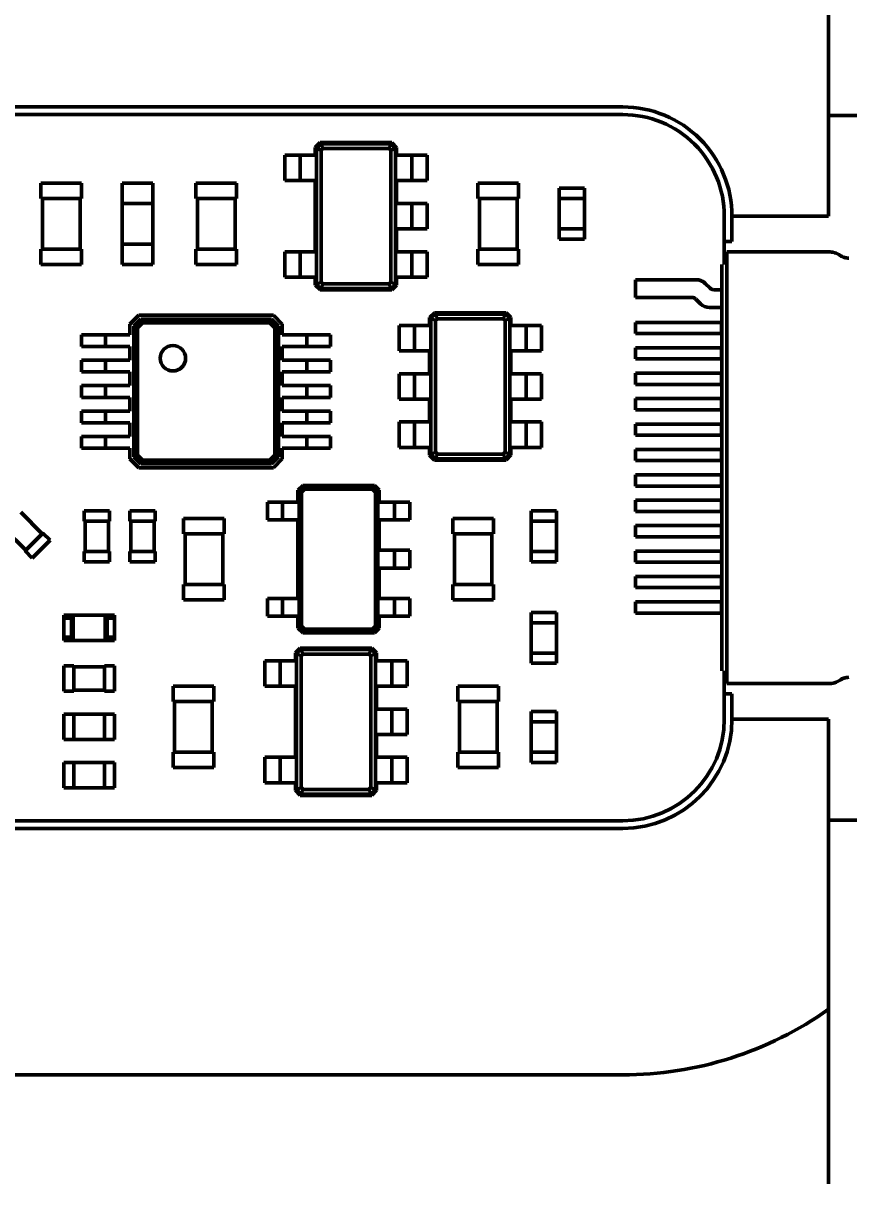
# Model space of a CAD drawing. Header units: millimetres. Extents: x 0 to 420, y 0 to 297.
# Drawn here: x 121.47 to 137.72, y 204.16 to 227 of the extents above; entities that cross this region are included whole.
import ezdxf

# ---------------------------------------------------------------- set-up
doc = ezdxf.new("R2010")
doc.units = ezdxf.units.MM
doc.header["$LTSCALE"] = 0.75
doc.layers.add('FD_Dimensions', color=7, linetype='Continuous', lineweight=25)
doc.layers.add('Visible', color=7, linetype='Continuous', lineweight=50)
doc.styles.get("Standard").update_dxf_attribs({"font": 'Arial.ttf'})
doc.dimstyles.new('Dim-ISO-25', dxfattribs={"dimtxt": 3.5, "dimasz": 3.5, "dimexe": 2.1, "dimexo": 2.1, "dimgap": 1.4, "dimtad": 1, "dimzin": 12, "dimdsep": 46, "dimtxsty": 'Standard', "dimcen": 0, "dimazin": 3, "dimtp": 0.1, "dimtm": 0.1, "dimtfac": 0.714286, "dimtmove": 0, "dimatfit": 3, "dimfxl": 1, "dimtzin": 12, "dimarcsym": 0})

# ---------------------------------------------------------------- blocks, each defined once
blk = doc.blocks.new('*D19')
at = {"layer": 'Defpoints', "color": 0, "transparency": 16777216}
for p in [(136.418463, 223.19967), (137.318463, 222.499745), (159.202113, 222.499745)]:
    blk.add_point(p, dxfattribs=at)
at = {"layer": 'FD_Dimensions', "color": 0, "lineweight": -2, "transparency": 16777216}
for p, q in [((159.202113, 226.69967), (159.202113, 230.19967)), ((138.518463, 223.19967), (161.302113, 223.19967)), ((159.202113, 223.19967), (159.202113, 222.499745)), ((139.418463, 222.499745), (161.302113, 222.499745)), ((159.202113, 218.999745), (159.202113, 209.28808))]:
    blk.add_line(p, q, dxfattribs=at)
at = {"layer": 'FD_Dimensions', "color": 0, "transparency": 16777216}
for points in [[(158.61878, 226.69967), (159.785447, 226.69967), (159.202113, 223.19967)], [(158.61878, 218.999745), (159.785447, 218.999745), (159.202113, 222.499745)]]:
    blk.add_solid(points, dxfattribs=at)
at = {"layer": 'FD_Dimensions', "color": 0, "transparency": 16777216, "insert": (156.052113, 212.393913), "char_height": 3.5, "attachment_point": 5, "rotation": 90}
blk.add_mtext('.7', dxfattribs=at)

msp = doc.modelspace()

# ---------------------------------------------------------------- linework, layer by layer
at = {"layer": 'Visible', "extrusion": (-1e-16, -1, 0)}
for p, q in [((137.318, 223.2), (137.318, 228.91)), ((109.568, 225.35), (133.268, 225.35)), ((109.568, 225.2), (133.268, 225.2)), ((137.318, 225.181), (152.29, 225.181)), ((127.218, 224.555), (127.313, 224.65)), ((127.218, 224.4), (127.218, 224.555)), ((127.243, 224.542), (127.326, 224.625)), ((127.243, 224.4), (127.243, 224.542)), ((127.243, 224.542), (127.335, 224.497)), ((127.313, 224.65), (128.723, 224.65)), ((127.326, 224.625), (128.711, 224.625)), ((127.326, 224.625), (127.372, 224.533)), ((128.711, 224.625), (128.665, 224.533)), ((128.793, 224.542), (128.702, 224.497)), ((128.711, 224.625), (128.793, 224.542)), ((128.723, 224.65), (128.818, 224.555)), ((128.793, 224.542), (128.793, 224.4)), ((128.818, 224.555), (128.818, 224.4)), ((126.618, 224.4), (126.818, 224.4)), ((126.618, 223.9), (126.618, 224.4)), ((126.818, 224.4), (126.918, 224.4)), ((127.168, 224.4), (126.918, 224.4)), ((126.918, 223.9), (126.918, 224.4)), ((127.168, 224.4), (127.218, 224.4)), ((127.243, 223.9), (127.243, 224.4)), ((127.335, 224.497), (127.372, 224.533)), ((127.335, 221.903), (127.335, 224.497)), ((127.372, 224.533), (128.665, 224.533)), ((128.665, 224.533), (128.702, 224.497)), ((128.702, 224.497), (128.702, 221.903)), ((128.793, 224.4), (128.793, 223.9)), ((128.868, 224.4), (128.818, 224.4)), ((128.868, 224.4), (129.118, 224.4)), ((129.218, 224.4), (129.118, 224.4)), ((129.118, 224.4), (129.118, 223.9)), ((129.418, 224.4), (129.218, 224.4)), ((129.418, 224.4), (129.418, 223.9)), ((126.618, 223.9), (126.818, 223.9)), ((126.818, 223.9), (126.918, 223.9)), ((127.168, 223.9), (126.918, 223.9)), ((127.168, 223.9), (127.218, 223.9)), ((127.218, 222.5), (127.218, 223.9)), ((127.243, 222.5), (127.243, 223.9)), ((128.793, 223.9), (128.793, 223.45)), ((128.818, 223.9), (128.818, 223.45)), ((128.868, 223.9), (128.818, 223.9)), ((128.868, 223.9), (129.118, 223.9)), ((129.218, 223.9), (129.118, 223.9)), ((129.418, 223.9), (129.218, 223.9)), ((121.848, 223.85), (121.818, 223.85)), ((121.818, 223.55), (121.818, 223.85)), ((122.588, 223.85), (121.848, 223.85)), ((122.588, 223.85), (122.618, 223.85)), ((122.618, 223.55), (122.618, 223.85)), ((124.018, 223.85), (123.418, 223.85)), ((123.418, 223.45), (123.418, 223.85)), ((124.018, 223.45), (124.018, 223.85)), ((124.898, 223.85), (124.868, 223.85)), ((124.868, 223.55), (124.868, 223.85)), ((125.638, 223.85), (124.898, 223.85)), ((125.638, 223.85), (125.668, 223.85)), ((125.668, 223.55), (125.668, 223.85)), ((130.448, 223.85), (130.418, 223.85)), ((130.418, 223.55), (130.418, 223.85)), ((131.188, 223.85), (130.448, 223.85)), ((131.188, 223.85), (131.218, 223.85)), ((131.218, 223.55), (131.218, 223.85)), ((132.018, 223.715), (132.018, 223.75)), ((132.518, 223.75), (132.018, 223.75)), ((132.018, 223.585), (132.018, 223.715)), ((132.518, 223.715), (132.518, 223.75)), ((132.518, 223.585), (132.518, 223.715)), ((121.848, 223.55), (121.818, 223.55)), ((121.848, 222.55), (121.848, 223.55)), ((122.588, 223.55), (121.848, 223.55)), ((122.588, 222.55), (122.588, 223.55)), ((122.588, 223.55), (122.618, 223.55)), ((124.018, 223.45), (123.418, 223.45)), ((123.418, 222.65), (123.418, 223.45)), ((124.018, 223.45), (123.418, 223.45)), ((124.018, 222.65), (124.018, 223.45)), ((124.898, 223.55), (124.868, 223.55)), ((124.898, 222.55), (124.898, 223.55)), ((125.638, 223.55), (124.898, 223.55)), ((125.638, 222.55), (125.638, 223.55)), ((125.638, 223.55), (125.668, 223.55)), ((128.793, 223.45), (128.793, 222.95)), ((128.868, 223.45), (128.818, 223.45)), ((128.868, 223.45), (129.118, 223.45)), ((129.218, 223.45), (129.118, 223.45)), ((129.118, 223.45), (129.118, 222.95)), ((129.418, 223.45), (129.218, 223.45)), ((129.418, 223.45), (129.418, 222.95)), ((130.448, 223.55), (130.418, 223.55)), ((130.448, 222.55), (130.448, 223.55)), ((131.188, 223.55), (130.448, 223.55)), ((131.188, 222.55), (131.188, 223.55)), ((131.188, 223.55), (131.218, 223.55)), ((132.018, 223.585), (132.018, 223.55)), ((132.018, 222.95), (132.018, 223.55)), ((132.518, 223.55), (132.018, 223.55)), ((132.518, 223.585), (132.518, 223.55)), ((132.518, 222.95), (132.518, 223.55)), ((135.268, 223.2), (135.268, 222.249)), ((135.418, 222.7), (135.418, 223.2)), ((136.418, 223.2), (137.318, 223.2)), ((128.793, 222.95), (128.793, 222.5)), ((128.818, 222.95), (128.818, 222.5)), ((128.868, 222.95), (128.818, 222.95)), ((128.868, 222.95), (129.118, 222.95)), ((129.218, 222.95), (129.118, 222.95)), ((129.418, 222.95), (129.218, 222.95)), ((132.018, 222.915), (132.018, 222.95)), ((132.518, 222.95), (132.018, 222.95)), ((132.518, 222.915), (132.518, 222.95)), ((132.018, 222.785), (132.018, 222.915)), ((132.018, 222.785), (132.018, 222.75)), ((132.518, 222.75), (132.018, 222.75)), ((132.518, 222.785), (132.518, 222.915)), ((132.518, 222.785), (132.518, 222.75)), ((121.848, 222.55), (121.818, 222.55)), ((121.818, 222.25), (121.818, 222.55)), ((122.588, 222.55), (121.848, 222.55)), ((122.588, 222.55), (122.618, 222.55)), ((122.618, 222.25), (122.618, 222.55)), ((124.018, 222.65), (123.418, 222.65)), ((124.018, 222.65), (123.418, 222.65)), ((123.418, 222.25), (123.418, 222.65)), ((124.018, 222.25), (124.018, 222.65)), ((124.898, 222.55), (124.868, 222.55)), ((124.868, 222.25), (124.868, 222.55)), ((125.638, 222.55), (124.898, 222.55)), ((125.638, 222.55), (125.668, 222.55)), ((125.668, 222.25), (125.668, 222.55)), ((126.618, 222.5), (126.818, 222.5)), ((126.618, 222), (126.618, 222.5)), ((126.818, 222.5), (126.918, 222.5)), ((127.168, 222.5), (126.918, 222.5)), ((126.918, 222), (126.918, 222.5)), ((127.168, 222.5), (127.218, 222.5)), ((127.243, 222), (127.243, 222.5)), ((128.793, 222.5), (128.793, 222)), ((128.868, 222.5), (128.818, 222.5)), ((128.868, 222.5), (129.118, 222.5)), ((129.218, 222.5), (129.118, 222.5)), ((129.118, 222.5), (129.118, 222)), ((129.418, 222.5), (129.218, 222.5)), ((129.418, 222.5), (129.418, 222)), ((130.448, 222.55), (130.418, 222.55)), ((130.418, 222.25), (130.418, 222.55)), ((131.188, 222.55), (130.448, 222.55)), ((131.188, 222.55), (131.218, 222.55)), ((131.218, 222.25), (131.218, 222.55)), ((135.268, 222.7), (135.418, 222.7)), ((135.318, 222.5), (135.318, 220.7)), ((135.318, 222.5), (137.318, 222.5)), ((135.318, 222.3), (135.268, 222.3)), ((121.848, 222.25), (121.818, 222.25)), ((122.588, 222.25), (121.848, 222.25)), ((122.588, 222.25), (122.618, 222.25)), ((124.018, 222.25), (123.418, 222.25)), ((124.898, 222.25), (124.868, 222.25)), ((125.638, 222.25), (124.898, 222.25)), ((125.638, 222.25), (125.668, 222.25)), ((130.448, 222.25), (130.418, 222.25)), ((131.188, 222.25), (130.448, 222.25)), ((131.188, 222.25), (131.218, 222.25)), ((135.218, 222.249), (135.218, 220.7)), ((126.618, 222), (126.818, 222)), ((126.818, 222), (126.918, 222)), ((127.168, 222), (126.918, 222)), ((127.168, 222), (127.218, 222)), ((127.218, 221.845), (127.218, 222)), ((127.313, 221.75), (127.218, 221.845)), ((127.243, 221.857), (127.243, 222)), ((127.243, 221.857), (127.335, 221.903)), ((127.326, 221.775), (127.243, 221.857)), ((127.326, 221.775), (127.372, 221.866)), ((127.372, 221.866), (127.335, 221.903)), ((128.665, 221.866), (127.372, 221.866)), ((128.702, 221.903), (128.665, 221.866)), ((128.711, 221.775), (128.665, 221.866)), ((128.793, 221.857), (128.702, 221.903)), ((128.793, 221.857), (128.711, 221.775)), ((128.818, 221.845), (128.723, 221.75)), ((128.793, 222), (128.793, 221.857)), ((128.818, 222), (128.818, 221.845)), ((128.868, 222), (128.818, 222)), ((128.868, 222), (129.118, 222)), ((129.218, 222), (129.118, 222)), ((129.418, 222), (129.218, 222)), ((134.717, 221.95), (133.518, 221.95)), ((133.518, 221.95), (133.518, 221.6)), ((134.988, 221.782), (134.894, 221.877)), ((128.723, 221.75), (127.313, 221.75)), ((128.711, 221.775), (127.326, 221.775)), ((133.518, 221.6), (134.635, 221.6)), ((134.705, 221.57), (134.799, 221.476)), ((135.218, 221.753), (135.059, 221.753)), ((134.976, 221.403), (135.218, 221.403)), ((123.568, 221.075), (123.743, 221.25)), ((123.643, 221.037), (123.781, 221.175)), ((123.743, 221.25), (126.393, 221.25)), ((123.781, 221.175), (126.356, 221.175)), ((123.781, 221.175), (123.817, 221.104)), ((126.356, 221.175), (126.32, 221.104)), ((126.356, 221.175), (126.493, 221.037)), ((126.393, 221.25), (126.568, 221.075)), ((129.468, 221.205), (129.563, 221.3)), ((129.468, 221.05), (129.468, 221.205)), ((129.493, 221.192), (129.576, 221.275)), ((129.493, 221.05), (129.493, 221.192)), ((129.493, 221.192), (129.585, 221.147)), ((129.563, 221.3), (130.973, 221.3)), ((129.576, 221.275), (130.961, 221.275)), ((129.576, 221.275), (129.622, 221.183)), ((129.585, 221.147), (129.622, 221.183)), ((129.585, 218.553), (129.585, 221.147)), ((129.622, 221.183), (130.915, 221.183)), ((130.961, 221.275), (130.915, 221.183)), ((130.915, 221.183), (130.952, 221.147)), ((131.043, 221.192), (130.952, 221.147)), ((130.952, 221.147), (130.952, 218.553)), ((130.961, 221.275), (131.043, 221.192)), ((130.973, 221.3), (131.068, 221.205)), ((131.043, 221.192), (131.043, 221.05)), ((131.068, 221.205), (131.068, 221.05)), ((133.518, 220.89), (133.518, 221.11)), ((133.651, 221.11), (133.518, 221.11)), ((133.788, 221.11), (133.651, 221.11)), ((133.788, 221.11), (133.859, 221.11)), ((134.302, 221.11), (133.859, 221.11)), ((134.334, 221.11), (134.302, 221.11)), ((134.531, 221.11), (134.334, 221.11)), ((134.612, 221.11), (134.531, 221.11)), ((135.213, 221.11), (134.612, 221.11)), ((135.213, 220.89), (135.213, 221.11)), ((123.568, 220.865), (123.568, 221.075)), ((123.643, 221.037), (123.715, 221.002)), ((123.643, 220.865), (123.643, 221.037)), ((123.715, 221.002), (123.817, 221.104)), ((123.715, 218.498), (123.715, 221.002)), ((123.817, 221.104), (126.32, 221.104)), ((126.32, 221.104), (126.422, 221.002)), ((126.493, 221.037), (126.422, 221.002)), ((126.422, 221.002), (126.422, 218.498)), ((126.493, 221.037), (126.493, 220.865)), ((126.568, 221.075), (126.568, 220.865)), ((128.868, 221.05), (129.068, 221.05)), ((128.868, 220.55), (128.868, 221.05)), ((129.068, 221.05), (129.168, 221.05)), ((129.418, 221.05), (129.168, 221.05)), ((129.168, 220.55), (129.168, 221.05)), ((129.418, 221.05), (129.468, 221.05)), ((129.493, 220.55), (129.493, 221.05)), ((131.043, 221.05), (131.043, 220.55)), ((131.118, 221.05), (131.068, 221.05)), ((131.118, 221.05), (131.368, 221.05)), ((131.468, 221.05), (131.368, 221.05)), ((131.368, 221.05), (131.368, 220.55)), ((131.668, 221.05), (131.468, 221.05)), ((131.668, 221.05), (131.668, 220.55)), ((133.518, 220.89), (133.651, 220.89)), ((133.788, 220.89), (133.651, 220.89)), ((133.859, 220.89), (133.788, 220.89)), ((134.302, 220.89), (133.859, 220.89)), ((134.302, 220.89), (134.334, 220.89)), ((134.531, 220.89), (134.334, 220.89)), ((134.531, 220.89), (134.612, 220.89)), ((135.213, 220.89), (134.612, 220.89)), ((122.618, 220.865), (123.038, 220.865)), ((122.618, 220.635), (122.618, 220.865)), ((123.038, 220.865), (123.088, 220.865)), ((123.318, 220.865), (123.088, 220.865)), ((123.088, 220.635), (123.088, 220.865)), ((123.318, 220.865), (123.568, 220.865)), ((123.643, 220.635), (123.643, 220.865)), ((126.493, 220.865), (126.493, 220.635)), ((126.818, 220.865), (126.568, 220.865)), ((126.818, 220.865), (127.048, 220.865)), ((127.098, 220.865), (127.048, 220.865)), ((127.048, 220.865), (127.048, 220.635)), ((127.518, 220.865), (127.098, 220.865)), ((127.518, 220.865), (127.518, 220.635)), ((135.218, 215.8), (135.218, 220.7)), ((135.318, 220.7), (135.318, 215.8)), ((122.618, 220.635), (123.038, 220.635)), ((123.038, 220.635), (123.088, 220.635)), ((123.318, 220.635), (123.088, 220.635)), ((123.318, 220.635), (123.568, 220.635)), ((123.568, 220.365), (123.568, 220.635)), ((123.643, 220.365), (123.643, 220.635)), ((126.493, 220.635), (126.493, 220.365)), ((126.818, 220.635), (126.568, 220.635)), ((126.568, 220.635), (126.568, 220.365)), ((126.818, 220.635), (127.048, 220.635)), ((127.098, 220.635), (127.048, 220.635)), ((127.518, 220.635), (127.098, 220.635)), ((128.868, 220.55), (129.068, 220.55)), ((129.068, 220.55), (129.168, 220.55)), ((129.418, 220.55), (129.168, 220.55)), ((129.418, 220.55), (129.468, 220.55)), ((129.468, 220.1), (129.468, 220.55)), ((129.493, 220.1), (129.493, 220.55)), ((131.043, 220.55), (131.043, 220.1)), ((131.068, 220.55), (131.068, 220.1)), ((131.118, 220.55), (131.068, 220.55)), ((131.118, 220.55), (131.368, 220.55)), ((131.468, 220.55), (131.368, 220.55)), ((131.668, 220.55), (131.468, 220.55)), ((133.518, 220.39), (133.518, 220.61)), ((133.651, 220.61), (133.518, 220.61)), ((133.788, 220.61), (133.651, 220.61)), ((133.788, 220.61), (133.859, 220.61)), ((134.302, 220.61), (133.859, 220.61)), ((134.334, 220.61), (134.302, 220.61)), ((134.531, 220.61), (134.334, 220.61)), ((134.612, 220.61), (134.531, 220.61)), ((135.213, 220.61), (134.612, 220.61)), ((135.213, 220.39), (135.213, 220.61)), ((122.618, 220.365), (123.038, 220.365)), ((122.618, 220.135), (122.618, 220.365)), ((123.038, 220.365), (123.088, 220.365)), ((123.318, 220.365), (123.088, 220.365)), ((123.088, 220.135), (123.088, 220.365)), ((123.318, 220.365), (123.568, 220.365)), ((123.643, 220.135), (123.643, 220.365)), ((126.493, 220.365), (126.493, 220.135)), ((126.818, 220.365), (126.568, 220.365)), ((126.818, 220.365), (127.048, 220.365)), ((127.098, 220.365), (127.048, 220.365)), ((127.048, 220.365), (127.048, 220.135)), ((127.518, 220.365), (127.098, 220.365)), ((127.518, 220.365), (127.518, 220.135)), ((133.518, 220.39), (133.651, 220.39)), ((133.788, 220.39), (133.651, 220.39)), ((133.859, 220.39), (133.788, 220.39)), ((134.302, 220.39), (133.859, 220.39)), ((134.302, 220.39), (134.334, 220.39)), ((134.531, 220.39), (134.334, 220.39)), ((134.531, 220.39), (134.612, 220.39)), ((135.213, 220.39), (134.612, 220.39)), ((122.618, 220.135), (123.038, 220.135)), ((123.038, 220.135), (123.088, 220.135)), ((123.318, 220.135), (123.088, 220.135)), ((123.318, 220.135), (123.568, 220.135)), ((123.568, 219.865), (123.568, 220.135)), ((123.643, 219.865), (123.643, 220.135)), ((126.493, 220.135), (126.493, 219.865)), ((126.568, 220.135), (126.568, 219.865)), ((126.818, 220.135), (126.568, 220.135)), ((126.818, 220.135), (127.048, 220.135)), ((127.098, 220.135), (127.048, 220.135)), ((127.518, 220.135), (127.098, 220.135)), ((128.868, 220.1), (129.068, 220.1)), ((128.868, 219.6), (128.868, 220.1)), ((129.068, 220.1), (129.168, 220.1)), ((129.418, 220.1), (129.168, 220.1)), ((129.168, 219.6), (129.168, 220.1)), ((129.418, 220.1), (129.468, 220.1)), ((129.493, 219.6), (129.493, 220.1)), ((131.043, 220.1), (131.043, 219.6)), ((131.118, 220.1), (131.068, 220.1)), ((131.118, 220.1), (131.368, 220.1)), ((131.468, 220.1), (131.368, 220.1)), ((131.368, 220.1), (131.368, 219.6)), ((131.668, 220.1), (131.468, 220.1)), ((131.668, 220.1), (131.668, 219.6)), ((133.518, 219.89), (133.518, 220.11)), ((133.651, 220.11), (133.518, 220.11)), ((133.788, 220.11), (133.651, 220.11)), ((133.788, 220.11), (133.859, 220.11)), ((134.302, 220.11), (133.859, 220.11)), ((134.334, 220.11), (134.302, 220.11)), ((134.531, 220.11), (134.334, 220.11)), ((134.612, 220.11), (134.531, 220.11)), ((135.213, 220.11), (134.612, 220.11)), ((135.213, 219.89), (135.213, 220.11)), ((122.618, 219.865), (123.038, 219.865)), ((122.618, 219.635), (122.618, 219.865)), ((123.038, 219.865), (123.088, 219.865)), ((123.318, 219.865), (123.088, 219.865)), ((123.088, 219.635), (123.088, 219.865)), ((123.318, 219.865), (123.568, 219.865)), ((123.643, 219.635), (123.643, 219.865)), ((126.493, 219.865), (126.493, 219.635)), ((126.818, 219.865), (126.568, 219.865)), ((126.818, 219.865), (127.048, 219.865)), ((127.098, 219.865), (127.048, 219.865)), ((127.048, 219.865), (127.048, 219.635)), ((127.518, 219.865), (127.098, 219.865)), ((127.518, 219.865), (127.518, 219.635)), ((133.518, 219.89), (133.651, 219.89)), ((133.788, 219.89), (133.651, 219.89)), ((133.859, 219.89), (133.788, 219.89)), ((134.302, 219.89), (133.859, 219.89)), ((134.302, 219.89), (134.334, 219.89)), ((134.531, 219.89), (134.334, 219.89)), ((134.531, 219.89), (134.612, 219.89)), ((135.213, 219.89), (134.612, 219.89)), ((122.618, 219.635), (123.038, 219.635)), ((123.038, 219.635), (123.088, 219.635)), ((123.318, 219.635), (123.088, 219.635)), ((123.318, 219.635), (123.568, 219.635)), ((123.568, 219.365), (123.568, 219.635)), ((123.643, 219.365), (123.643, 219.635)), ((126.493, 219.635), (126.493, 219.365)), ((126.568, 219.635), (126.568, 219.365)), ((126.818, 219.635), (126.568, 219.635)), ((126.818, 219.635), (127.048, 219.635)), ((127.098, 219.635), (127.048, 219.635)), ((127.518, 219.635), (127.098, 219.635)), ((128.868, 219.6), (129.068, 219.6)), ((129.068, 219.6), (129.168, 219.6)), ((129.418, 219.6), (129.168, 219.6)), ((129.418, 219.6), (129.468, 219.6)), ((129.468, 219.15), (129.468, 219.6)), ((129.493, 219.15), (129.493, 219.6)), ((131.043, 219.6), (131.043, 219.15)), ((131.068, 219.6), (131.068, 219.15)), ((131.118, 219.6), (131.068, 219.6)), ((131.118, 219.6), (131.368, 219.6)), ((131.468, 219.6), (131.368, 219.6)), ((131.668, 219.6), (131.468, 219.6)), ((133.518, 219.39), (133.518, 219.61)), ((133.651, 219.61), (133.518, 219.61)), ((133.788, 219.61), (133.651, 219.61)), ((133.788, 219.61), (133.859, 219.61)), ((134.302, 219.61), (133.859, 219.61)), ((134.334, 219.61), (134.302, 219.61)), ((134.531, 219.61), (134.334, 219.61)), ((134.612, 219.61), (134.531, 219.61)), ((135.213, 219.61), (134.612, 219.61)), ((135.213, 219.39), (135.213, 219.61)), ((122.618, 219.365), (123.038, 219.365)), ((122.618, 219.135), (122.618, 219.365)), ((123.038, 219.365), (123.088, 219.365)), ((123.318, 219.365), (123.088, 219.365)), ((123.088, 219.135), (123.088, 219.365)), ((123.318, 219.365), (123.568, 219.365)), ((123.643, 219.135), (123.643, 219.365)), ((126.493, 219.365), (126.493, 219.135)), ((126.818, 219.365), (126.568, 219.365)), ((126.818, 219.365), (127.048, 219.365)), ((127.098, 219.365), (127.048, 219.365)), ((127.048, 219.365), (127.048, 219.135)), ((127.518, 219.365), (127.098, 219.365)), ((127.518, 219.365), (127.518, 219.135)), ((133.518, 219.39), (133.651, 219.39)), ((133.788, 219.39), (133.651, 219.39)), ((133.859, 219.39), (133.788, 219.39)), ((134.302, 219.39), (133.859, 219.39)), ((134.302, 219.39), (134.334, 219.39)), ((134.531, 219.39), (134.334, 219.39)), ((134.531, 219.39), (134.612, 219.39)), ((135.213, 219.39), (134.612, 219.39)), ((122.618, 219.135), (123.038, 219.135)), ((123.038, 219.135), (123.088, 219.135)), ((123.318, 219.135), (123.088, 219.135)), ((123.318, 219.135), (123.568, 219.135)), ((123.568, 218.865), (123.568, 219.135)), ((123.643, 218.865), (123.643, 219.135)), ((126.493, 219.135), (126.493, 218.865)), ((126.568, 219.135), (126.568, 218.865)), ((126.818, 219.135), (126.568, 219.135)), ((126.818, 219.135), (127.048, 219.135)), ((127.098, 219.135), (127.048, 219.135)), ((127.518, 219.135), (127.098, 219.135)), ((128.868, 219.15), (129.068, 219.15)), ((128.868, 218.65), (128.868, 219.15)), ((129.068, 219.15), (129.168, 219.15)), ((129.418, 219.15), (129.168, 219.15)), ((129.168, 218.65), (129.168, 219.15)), ((129.418, 219.15), (129.468, 219.15)), ((129.493, 218.65), (129.493, 219.15)), ((131.043, 219.15), (131.043, 218.65)), ((131.118, 219.15), (131.068, 219.15)), ((131.118, 219.15), (131.368, 219.15)), ((131.468, 219.15), (131.368, 219.15)), ((131.368, 219.15), (131.368, 218.65)), ((131.668, 219.15), (131.468, 219.15)), ((131.668, 219.15), (131.668, 218.65)), ((133.518, 218.89), (133.518, 219.11)), ((133.651, 219.11), (133.518, 219.11)), ((133.788, 219.11), (133.651, 219.11)), ((133.788, 219.11), (133.859, 219.11)), ((134.302, 219.11), (133.859, 219.11)), ((134.334, 219.11), (134.302, 219.11)), ((134.531, 219.11), (134.334, 219.11)), ((134.612, 219.11), (134.531, 219.11)), ((135.213, 219.11), (134.612, 219.11)), ((135.213, 218.89), (135.213, 219.11)), ((122.618, 218.865), (123.038, 218.865)), ((122.618, 218.635), (122.618, 218.865)), ((123.038, 218.865), (123.088, 218.865)), ((123.318, 218.865), (123.088, 218.865)), ((123.088, 218.635), (123.088, 218.865)), ((123.318, 218.865), (123.568, 218.865)), ((123.643, 218.635), (123.643, 218.865)), ((126.493, 218.865), (126.493, 218.635)), ((126.818, 218.865), (126.568, 218.865)), ((126.818, 218.865), (127.048, 218.865)), ((127.098, 218.865), (127.048, 218.865)), ((127.048, 218.865), (127.048, 218.635)), ((127.518, 218.865), (127.098, 218.865)), ((127.518, 218.865), (127.518, 218.635)), ((133.518, 218.89), (133.651, 218.89)), ((133.788, 218.89), (133.651, 218.89)), ((133.859, 218.89), (133.788, 218.89)), ((134.302, 218.89), (133.859, 218.89)), ((134.302, 218.89), (134.334, 218.89)), ((134.531, 218.89), (134.334, 218.89)), ((134.531, 218.89), (134.612, 218.89)), ((135.213, 218.89), (134.612, 218.89)), ((122.618, 218.635), (123.038, 218.635)), ((123.038, 218.635), (123.088, 218.635)), ((123.318, 218.635), (123.088, 218.635)), ((123.318, 218.635), (123.568, 218.635)), ((123.568, 218.425), (123.568, 218.635)), ((123.643, 218.462), (123.643, 218.635)), ((126.493, 218.635), (126.493, 218.462)), ((126.568, 218.635), (126.568, 218.425)), ((126.818, 218.635), (126.568, 218.635)), ((126.818, 218.635), (127.048, 218.635)), ((127.098, 218.635), (127.048, 218.635)), ((127.518, 218.635), (127.098, 218.635)), ((128.868, 218.65), (129.068, 218.65)), ((129.068, 218.65), (129.168, 218.65)), ((129.418, 218.65), (129.168, 218.65)), ((129.418, 218.65), (129.468, 218.65)), ((129.468, 218.495), (129.468, 218.65)), ((129.493, 218.507), (129.493, 218.65)), ((131.043, 218.65), (131.043, 218.507)), ((131.068, 218.65), (131.068, 218.495)), ((131.118, 218.65), (131.068, 218.65)), ((131.118, 218.65), (131.368, 218.65)), ((131.468, 218.65), (131.368, 218.65)), ((131.668, 218.65), (131.468, 218.65)), ((133.518, 218.39), (133.518, 218.61)), ((133.651, 218.61), (133.518, 218.61)), ((133.788, 218.61), (133.651, 218.61)), ((133.788, 218.61), (133.859, 218.61)), ((134.302, 218.61), (133.859, 218.61)), ((134.334, 218.61), (134.302, 218.61)), ((134.531, 218.61), (134.334, 218.61)), ((134.612, 218.61), (134.531, 218.61)), ((135.213, 218.61), (134.612, 218.61)), ((135.213, 218.39), (135.213, 218.61)), ((123.743, 218.25), (123.568, 218.425)), ((123.643, 218.462), (123.715, 218.498)), ((123.781, 218.325), (123.643, 218.462)), ((123.817, 218.396), (123.715, 218.498)), ((123.781, 218.325), (123.817, 218.396)), ((126.32, 218.396), (123.817, 218.396)), ((126.422, 218.498), (126.32, 218.396)), ((126.356, 218.325), (126.32, 218.396)), ((126.493, 218.462), (126.356, 218.325)), ((126.568, 218.425), (126.393, 218.25)), ((126.493, 218.462), (126.422, 218.498)), ((129.563, 218.4), (129.468, 218.495)), ((129.493, 218.507), (129.585, 218.553)), ((129.576, 218.425), (129.493, 218.507)), ((130.973, 218.4), (129.563, 218.4)), ((129.576, 218.425), (129.622, 218.516)), ((130.961, 218.425), (129.576, 218.425)), ((129.622, 218.516), (129.585, 218.553)), ((130.915, 218.516), (129.622, 218.516)), ((130.952, 218.553), (130.915, 218.516)), ((130.961, 218.425), (130.915, 218.516)), ((131.043, 218.507), (130.952, 218.553)), ((131.043, 218.507), (130.961, 218.425)), ((131.068, 218.495), (130.973, 218.4)), ((133.518, 218.39), (133.651, 218.39)), ((133.788, 218.39), (133.651, 218.39)), ((133.859, 218.39), (133.788, 218.39)), ((134.302, 218.39), (133.859, 218.39)), ((134.302, 218.39), (134.334, 218.39)), ((134.531, 218.39), (134.334, 218.39)), ((134.531, 218.39), (134.612, 218.39)), ((135.213, 218.39), (134.612, 218.39)), ((126.393, 218.25), (123.743, 218.25)), ((126.356, 218.325), (123.781, 218.325)), ((133.518, 217.89), (133.518, 218.11)), ((133.651, 218.11), (133.518, 218.11)), ((133.788, 218.11), (133.651, 218.11)), ((133.788, 218.11), (133.859, 218.11)), ((134.302, 218.11), (133.859, 218.11)), ((134.334, 218.11), (134.302, 218.11)), ((134.531, 218.11), (134.334, 218.11)), ((134.612, 218.11), (134.531, 218.11)), ((135.213, 218.11), (134.612, 218.11)), ((135.213, 217.89), (135.213, 218.11)), ((126.875, 217.805), (126.97, 217.9)), ((126.875, 217.575), (126.875, 217.805)), ((126.9, 217.792), (126.982, 217.875)), ((126.9, 217.575), (126.9, 217.792)), ((126.9, 217.792), (126.949, 217.768)), ((126.949, 217.768), (127.007, 217.826)), ((126.949, 215.132), (126.949, 217.768)), ((126.97, 217.9), (128.38, 217.9)), ((126.982, 217.875), (128.367, 217.875)), ((126.982, 217.875), (127.007, 217.826)), ((127.007, 217.826), (128.343, 217.826)), ((128.367, 217.875), (128.343, 217.826)), ((128.343, 217.826), (128.401, 217.768)), ((128.367, 217.875), (128.45, 217.792)), ((128.38, 217.9), (128.475, 217.805)), ((128.45, 217.792), (128.401, 217.768)), ((128.401, 217.768), (128.401, 215.132)), ((128.45, 217.792), (128.45, 217.575)), ((128.475, 217.805), (128.475, 217.575)), ((133.518, 217.89), (133.651, 217.89)), ((133.788, 217.89), (133.651, 217.89)), ((133.859, 217.89), (133.788, 217.89)), ((134.302, 217.89), (133.859, 217.89)), ((134.302, 217.89), (134.334, 217.89)), ((134.531, 217.89), (134.334, 217.89)), ((134.531, 217.89), (134.612, 217.89)), ((135.213, 217.89), (134.612, 217.89)), ((126.275, 217.575), (126.475, 217.575)), ((126.275, 217.225), (126.275, 217.575)), ((126.475, 217.575), (126.575, 217.575)), ((126.825, 217.575), (126.575, 217.575)), ((126.575, 217.225), (126.575, 217.575)), ((126.825, 217.575), (126.875, 217.575)), ((126.9, 217.225), (126.9, 217.575)), ((128.45, 217.575), (128.45, 217.225)), ((128.525, 217.575), (128.475, 217.575)), ((128.525, 217.575), (128.775, 217.575)), ((128.875, 217.575), (128.775, 217.575)), ((128.775, 217.575), (128.775, 217.225)), ((129.075, 217.575), (128.875, 217.575)), ((129.075, 217.575), (129.075, 217.225)), ((133.518, 217.39), (133.518, 217.61)), ((133.651, 217.61), (133.518, 217.61)), ((133.788, 217.61), (133.651, 217.61)), ((133.788, 217.61), (133.859, 217.61)), ((134.302, 217.61), (133.859, 217.61)), ((134.334, 217.61), (134.302, 217.61)), ((134.531, 217.61), (134.334, 217.61)), ((134.612, 217.61), (134.531, 217.61)), ((135.213, 217.61), (134.612, 217.61)), ((135.213, 217.39), (135.213, 217.61)), ((121.419, 217.375), (121.843, 216.95)), ((122.688, 217.4), (122.668, 217.4)), ((122.668, 217.4), (122.668, 217.2)), ((122.688, 217.4), (123.148, 217.4)), ((123.148, 217.4), (123.168, 217.4)), ((123.168, 217.4), (123.168, 217.2)), ((123.588, 217.4), (123.568, 217.4)), ((123.568, 217.4), (123.568, 217.2)), ((123.588, 217.4), (124.048, 217.4)), ((124.048, 217.4), (124.068, 217.4)), ((124.068, 217.4), (124.068, 217.2)), ((124.655, 217.25), (124.625, 217.25)), ((124.625, 216.95), (124.625, 217.25)), ((125.395, 217.25), (124.655, 217.25)), ((125.395, 217.25), (125.425, 217.25)), ((125.425, 216.95), (125.425, 217.25)), ((129.955, 217.25), (129.925, 217.25)), ((129.925, 216.95), (129.925, 217.25)), ((130.695, 217.25), (129.955, 217.25)), ((130.695, 217.25), (130.725, 217.25)), ((130.725, 216.95), (130.725, 217.25)), ((131.468, 217.365), (131.468, 217.4)), ((131.968, 217.4), (131.468, 217.4)), ((131.468, 217.235), (131.468, 217.365)), ((131.468, 217.235), (131.468, 217.2)), ((131.968, 217.365), (131.968, 217.4)), ((131.968, 217.235), (131.968, 217.365)), ((131.968, 217.235), (131.968, 217.2)), ((133.518, 217.39), (133.651, 217.39)), ((133.788, 217.39), (133.651, 217.39)), ((133.859, 217.39), (133.788, 217.39)), ((134.302, 217.39), (133.859, 217.39)), ((134.302, 217.39), (134.334, 217.39)), ((134.531, 217.39), (134.334, 217.39)), ((134.531, 217.39), (134.612, 217.39)), ((135.213, 217.39), (134.612, 217.39)), ((121.094, 217.049), (121.518, 216.625)), ((122.688, 217.2), (122.668, 217.2)), ((122.688, 217.2), (123.148, 217.2)), ((122.688, 217.2), (122.688, 216.6)), ((123.148, 217.2), (123.168, 217.2)), ((123.148, 217.2), (123.148, 216.6)), ((123.588, 217.2), (123.568, 217.2)), ((123.588, 217.2), (124.048, 217.2)), ((123.588, 217.2), (123.588, 216.6)), ((124.048, 217.2), (124.068, 217.2)), ((124.048, 217.2), (124.048, 216.6)), ((126.275, 217.225), (126.475, 217.225)), ((126.475, 217.225), (126.575, 217.225)), ((126.825, 217.225), (126.575, 217.225)), ((126.825, 217.225), (126.875, 217.225)), ((126.875, 215.675), (126.875, 217.225)), ((126.9, 215.675), (126.9, 217.225)), ((128.45, 217.225), (128.45, 216.625)), ((128.475, 217.225), (128.475, 216.625)), ((128.525, 217.225), (128.475, 217.225)), ((128.525, 217.225), (128.775, 217.225)), ((128.875, 217.225), (128.775, 217.225)), ((129.075, 217.225), (128.875, 217.225)), ((131.468, 216.6), (131.468, 217.2)), ((131.968, 217.2), (131.468, 217.2)), ((131.968, 216.6), (131.968, 217.2)), ((133.518, 216.89), (133.518, 217.11)), ((133.651, 217.11), (133.518, 217.11)), ((133.788, 217.11), (133.651, 217.11)), ((133.788, 217.11), (133.859, 217.11)), ((134.302, 217.11), (133.859, 217.11)), ((134.334, 217.11), (134.302, 217.11)), ((134.531, 217.11), (134.334, 217.11)), ((134.612, 217.11), (134.531, 217.11)), ((135.213, 217.11), (134.612, 217.11)), ((135.213, 216.89), (135.213, 217.11)), ((121.518, 216.625), (121.843, 216.95)), ((121.659, 216.484), (121.985, 216.809)), ((121.843, 216.95), (121.857, 216.964)), ((121.857, 216.964), (121.999, 216.823)), ((121.985, 216.809), (121.999, 216.823)), ((124.655, 216.95), (124.625, 216.95)), ((124.655, 215.95), (124.655, 216.95)), ((125.395, 216.95), (124.655, 216.95)), ((125.395, 215.95), (125.395, 216.95)), ((125.395, 216.95), (125.425, 216.95)), ((129.955, 216.95), (129.925, 216.95)), ((129.955, 215.95), (129.955, 216.95)), ((130.695, 216.95), (129.955, 216.95)), ((130.695, 215.95), (130.695, 216.95)), ((130.695, 216.95), (130.725, 216.95)), ((133.518, 216.89), (133.651, 216.89)), ((133.788, 216.89), (133.651, 216.89)), ((133.859, 216.89), (133.788, 216.89)), ((134.302, 216.89), (133.859, 216.89)), ((134.302, 216.89), (134.334, 216.89)), ((134.531, 216.89), (134.334, 216.89)), ((134.531, 216.89), (134.612, 216.89)), ((135.213, 216.89), (134.612, 216.89)), ((121.518, 216.625), (121.504, 216.611)), ((121.504, 216.611), (121.645, 216.469)), ((122.688, 216.6), (122.668, 216.6)), ((122.668, 216.6), (122.668, 216.4)), ((122.688, 216.6), (123.148, 216.6)), ((123.148, 216.6), (123.168, 216.6)), ((123.168, 216.6), (123.168, 216.4)), ((123.588, 216.6), (123.568, 216.6)), ((123.568, 216.6), (123.568, 216.4)), ((123.588, 216.6), (124.048, 216.6)), ((124.048, 216.6), (124.068, 216.6)), ((124.068, 216.6), (124.068, 216.4)), ((128.45, 216.625), (128.45, 216.275)), ((128.525, 216.625), (128.475, 216.625)), ((128.525, 216.625), (128.775, 216.625)), ((128.875, 216.625), (128.775, 216.625)), ((128.775, 216.625), (128.775, 216.275)), ((129.075, 216.625), (128.875, 216.625)), ((129.075, 216.625), (129.075, 216.275)), ((131.468, 216.565), (131.468, 216.6)), ((131.968, 216.6), (131.468, 216.6)), ((131.468, 216.435), (131.468, 216.565)), ((131.968, 216.565), (131.968, 216.6)), ((131.968, 216.435), (131.968, 216.565)), ((133.518, 216.39), (133.518, 216.61)), ((133.651, 216.61), (133.518, 216.61)), ((133.788, 216.61), (133.651, 216.61)), ((133.788, 216.61), (133.859, 216.61)), ((134.302, 216.61), (133.859, 216.61)), ((134.334, 216.61), (134.302, 216.61)), ((134.531, 216.61), (134.334, 216.61)), ((134.612, 216.61), (134.531, 216.61)), ((135.213, 216.61), (134.612, 216.61)), ((135.213, 216.39), (135.213, 216.61)), ((121.659, 216.484), (121.645, 216.469)), ((122.688, 216.4), (122.668, 216.4)), ((122.688, 216.4), (123.148, 216.4)), ((123.148, 216.4), (123.168, 216.4)), ((123.588, 216.4), (123.568, 216.4)), ((123.588, 216.4), (124.048, 216.4)), ((124.048, 216.4), (124.068, 216.4)), ((131.468, 216.435), (131.468, 216.4)), ((131.968, 216.4), (131.468, 216.4)), ((131.968, 216.435), (131.968, 216.4)), ((133.518, 216.39), (133.651, 216.39)), ((133.788, 216.39), (133.651, 216.39)), ((133.859, 216.39), (133.788, 216.39)), ((134.302, 216.39), (133.859, 216.39)), ((134.302, 216.39), (134.334, 216.39)), ((134.531, 216.39), (134.334, 216.39)), ((134.531, 216.39), (134.612, 216.39)), ((135.213, 216.39), (134.612, 216.39)), ((128.45, 216.275), (128.45, 215.675)), ((128.475, 216.275), (128.475, 215.675)), ((128.525, 216.275), (128.475, 216.275)), ((128.525, 216.275), (128.775, 216.275)), ((128.875, 216.275), (128.775, 216.275)), ((129.075, 216.275), (128.875, 216.275)), ((133.518, 215.89), (133.518, 216.11)), ((133.651, 216.11), (133.518, 216.11)), ((133.788, 216.11), (133.651, 216.11)), ((133.788, 216.11), (133.859, 216.11)), ((134.302, 216.11), (133.859, 216.11)), ((134.334, 216.11), (134.302, 216.11)), ((134.531, 216.11), (134.334, 216.11)), ((134.612, 216.11), (134.531, 216.11)), ((135.213, 216.11), (134.612, 216.11)), ((135.213, 215.89), (135.213, 216.11)), ((124.655, 215.95), (124.625, 215.95)), ((124.625, 215.65), (124.625, 215.95)), ((125.395, 215.95), (124.655, 215.95)), ((125.395, 215.95), (125.425, 215.95)), ((125.425, 215.65), (125.425, 215.95)), ((129.955, 215.95), (129.925, 215.95)), ((129.925, 215.65), (129.925, 215.95)), ((130.695, 215.95), (129.955, 215.95)), ((130.695, 215.95), (130.725, 215.95)), ((130.725, 215.65), (130.725, 215.95)), ((133.518, 215.89), (133.651, 215.89)), ((133.788, 215.89), (133.651, 215.89)), ((133.859, 215.89), (133.788, 215.89)), ((134.302, 215.89), (133.859, 215.89)), ((134.302, 215.89), (134.334, 215.89)), ((134.531, 215.89), (134.334, 215.89)), ((134.531, 215.89), (134.612, 215.89)), ((135.213, 215.89), (134.612, 215.89)), ((124.655, 215.65), (124.625, 215.65)), ((125.395, 215.65), (124.655, 215.65)), ((125.395, 215.65), (125.425, 215.65)), ((126.275, 215.675), (126.475, 215.675)), ((126.275, 215.325), (126.275, 215.675)), ((126.475, 215.675), (126.575, 215.675)), ((126.825, 215.675), (126.575, 215.675)), ((126.575, 215.325), (126.575, 215.675)), ((126.825, 215.675), (126.875, 215.675)), ((126.9, 215.325), (126.9, 215.675)), ((128.45, 215.675), (128.45, 215.325)), ((128.525, 215.675), (128.475, 215.675)), ((128.525, 215.675), (128.775, 215.675)), ((128.875, 215.675), (128.775, 215.675)), ((128.775, 215.675), (128.775, 215.325)), ((129.075, 215.675), (128.875, 215.675)), ((129.075, 215.675), (129.075, 215.325)), ((129.955, 215.65), (129.925, 215.65)), ((130.695, 215.65), (129.955, 215.65)), ((130.695, 215.65), (130.725, 215.65)), ((135.218, 215.8), (135.218, 214.251)), ((135.318, 215.8), (135.318, 214)), ((131.468, 215.4), (131.968, 215.4)), ((131.468, 215.365), (131.468, 215.4)), ((131.968, 215.365), (131.968, 215.4)), ((133.518, 215.39), (133.518, 215.61)), ((133.651, 215.61), (133.518, 215.61)), ((133.788, 215.61), (133.651, 215.61)), ((133.788, 215.61), (133.859, 215.61)), ((134.302, 215.61), (133.859, 215.61)), ((134.334, 215.61), (134.302, 215.61)), ((134.531, 215.61), (134.334, 215.61)), ((134.612, 215.61), (134.531, 215.61)), ((135.213, 215.61), (134.612, 215.61)), ((135.213, 215.39), (135.213, 215.61)), ((122.268, 214.85), (122.268, 215.35)), ((122.283, 215.35), (122.268, 215.35)), ((122.283, 215.35), (122.306, 215.35)), ((122.306, 215.35), (122.418, 215.35)), ((122.306, 215.35), (122.306, 215.287)), ((122.306, 215.287), (122.403, 215.287)), ((122.418, 215.287), (122.403, 215.287)), ((122.418, 215.35), (122.418, 215.287)), ((122.418, 215.35), (122.453, 215.35)), ((122.418, 214.912), (122.418, 215.287)), ((122.453, 215.35), (122.453, 214.85)), ((122.453, 215.35), (123.083, 215.35)), ((123.083, 215.35), (123.083, 214.85)), ((123.083, 215.35), (123.118, 215.35)), ((123.118, 215.35), (123.118, 215.287)), ((123.118, 215.35), (123.231, 215.35)), ((123.118, 214.912), (123.118, 215.287)), ((123.133, 215.287), (123.118, 215.287)), ((123.133, 215.287), (123.231, 215.287)), ((123.231, 215.35), (123.253, 215.35)), ((123.231, 215.287), (123.231, 215.35)), ((123.253, 215.35), (123.268, 215.35)), ((123.268, 214.85), (123.268, 215.35)), ((126.275, 215.325), (126.475, 215.325)), ((126.475, 215.325), (126.575, 215.325)), ((126.825, 215.325), (126.575, 215.325)), ((126.825, 215.325), (126.875, 215.325)), ((126.875, 215.095), (126.875, 215.325)), ((126.9, 215.107), (126.9, 215.325)), ((128.45, 215.325), (128.45, 215.107)), ((128.475, 215.325), (128.475, 215.095)), ((128.525, 215.325), (128.475, 215.325)), ((128.525, 215.325), (128.775, 215.325)), ((128.875, 215.325), (128.775, 215.325)), ((129.075, 215.325), (128.875, 215.325)), ((131.468, 215.365), (131.468, 215.235)), ((131.468, 215.235), (131.468, 215.2)), ((131.468, 215.2), (131.468, 214.6)), ((131.468, 215.2), (131.968, 215.2)), ((131.968, 215.365), (131.968, 215.235)), ((131.968, 215.235), (131.968, 215.2)), ((131.968, 215.2), (131.968, 214.6)), ((133.518, 215.39), (133.651, 215.39)), ((133.788, 215.39), (133.651, 215.39)), ((133.859, 215.39), (133.788, 215.39)), ((134.302, 215.39), (133.859, 215.39)), ((134.302, 215.39), (134.334, 215.39)), ((134.531, 215.39), (134.334, 215.39)), ((134.531, 215.39), (134.612, 215.39)), ((135.213, 215.39), (134.612, 215.39)), ((126.97, 215), (126.875, 215.095)), ((126.9, 215.107), (126.949, 215.132)), ((126.982, 215.025), (126.9, 215.107)), ((127.007, 215.074), (126.949, 215.132)), ((128.38, 215), (126.97, 215)), ((126.982, 215.025), (127.007, 215.074)), ((128.367, 215.025), (126.982, 215.025)), ((128.343, 215.074), (127.007, 215.074)), ((128.401, 215.132), (128.343, 215.074)), ((128.367, 215.025), (128.343, 215.074)), ((128.45, 215.107), (128.367, 215.025)), ((128.475, 215.095), (128.38, 215)), ((128.45, 215.107), (128.401, 215.132)), ((122.283, 214.85), (122.268, 214.85)), ((122.283, 214.85), (122.306, 214.85)), ((122.403, 214.912), (122.306, 214.912)), ((122.306, 214.912), (122.306, 214.85)), ((122.306, 214.85), (122.418, 214.85)), ((122.418, 214.912), (122.403, 214.912)), ((122.418, 214.912), (122.418, 214.85)), ((122.418, 214.85), (122.453, 214.85)), ((122.453, 214.85), (123.083, 214.85)), ((123.083, 214.85), (123.118, 214.85)), ((123.118, 214.912), (123.118, 214.85)), ((123.133, 214.912), (123.118, 214.912)), ((123.118, 214.85), (123.231, 214.85)), ((123.231, 214.912), (123.133, 214.912)), ((123.231, 214.85), (123.231, 214.912)), ((123.231, 214.85), (123.253, 214.85)), ((123.253, 214.85), (123.268, 214.85)), ((126.825, 214.605), (126.92, 214.7)), ((126.825, 214.45), (126.825, 214.605)), ((126.85, 214.592), (126.932, 214.675)), ((126.85, 214.45), (126.85, 214.592)), ((126.85, 214.592), (126.941, 214.547)), ((126.92, 214.7), (128.33, 214.7)), ((126.932, 214.675), (128.317, 214.675)), ((126.932, 214.675), (126.978, 214.583)), ((126.941, 214.547), (126.978, 214.583)), ((126.941, 211.953), (126.941, 214.547)), ((126.978, 214.583), (128.272, 214.583)), ((128.317, 214.675), (128.272, 214.583)), ((128.272, 214.583), (128.308, 214.547)), ((128.4, 214.592), (128.308, 214.547)), ((128.308, 214.547), (128.308, 211.953)), ((128.317, 214.675), (128.4, 214.592)), ((128.33, 214.7), (128.425, 214.605)), ((128.4, 214.592), (128.4, 214.45)), ((128.425, 214.605), (128.425, 214.45)), ((131.468, 214.565), (131.468, 214.6)), ((131.468, 214.6), (131.968, 214.6)), ((131.468, 214.565), (131.468, 214.435)), ((131.968, 214.565), (131.968, 214.6)), ((131.968, 214.565), (131.968, 214.435)), ((122.268, 214.33), (122.268, 214.35)), ((122.268, 214.35), (122.468, 214.35)), ((122.268, 213.87), (122.268, 214.33)), ((122.468, 214.33), (122.468, 214.35)), ((122.468, 213.87), (122.468, 214.33)), ((122.468, 214.33), (123.068, 214.33)), ((123.068, 214.33), (123.068, 214.35)), ((123.068, 214.35), (123.268, 214.35)), ((123.068, 213.87), (123.068, 214.33)), ((123.268, 214.33), (123.268, 214.35)), ((123.268, 213.87), (123.268, 214.33)), ((126.225, 214.45), (126.425, 214.45)), ((126.225, 213.95), (126.225, 214.45)), ((126.425, 214.45), (126.525, 214.45)), ((126.775, 214.45), (126.525, 214.45)), ((126.525, 213.95), (126.525, 214.45)), ((126.775, 214.45), (126.825, 214.45)), ((126.85, 213.95), (126.85, 214.45)), ((128.4, 214.45), (128.4, 213.95)), ((128.475, 214.45), (128.425, 214.45)), ((128.475, 214.45), (128.725, 214.45)), ((128.825, 214.45), (128.725, 214.45)), ((128.725, 214.45), (128.725, 213.95)), ((129.025, 214.45), (128.825, 214.45)), ((129.025, 214.45), (129.025, 213.95)), ((131.468, 214.435), (131.468, 214.4)), ((131.468, 214.4), (131.968, 214.4)), ((131.968, 214.435), (131.968, 214.4)), ((135.268, 214.251), (135.268, 213.3)), ((135.318, 214.2), (135.268, 214.2)), ((122.268, 213.87), (122.268, 213.85)), ((122.268, 213.85), (122.468, 213.85)), ((122.468, 213.87), (122.468, 213.85)), ((122.468, 213.87), (123.068, 213.87)), ((123.068, 213.87), (123.068, 213.85)), ((123.068, 213.85), (123.268, 213.85)), ((123.268, 213.87), (123.268, 213.85)), ((124.448, 213.95), (124.418, 213.95)), ((124.418, 213.65), (124.418, 213.95)), ((125.188, 213.95), (124.448, 213.95)), ((125.188, 213.95), (125.218, 213.95)), ((125.218, 213.65), (125.218, 213.95)), ((126.225, 213.95), (126.425, 213.95)), ((126.425, 213.95), (126.525, 213.95)), ((126.775, 213.95), (126.525, 213.95)), ((126.775, 213.95), (126.825, 213.95)), ((126.825, 212.55), (126.825, 213.95)), ((126.85, 212.55), (126.85, 213.95)), ((128.4, 213.95), (128.4, 213.5)), ((128.425, 213.95), (128.425, 213.5)), ((128.475, 213.95), (128.425, 213.95)), ((128.475, 213.95), (128.725, 213.95)), ((128.825, 213.95), (128.725, 213.95)), ((129.025, 213.95), (128.825, 213.95)), ((130.055, 213.95), (130.025, 213.95)), ((130.025, 213.65), (130.025, 213.95)), ((130.795, 213.95), (130.055, 213.95)), ((130.795, 213.95), (130.825, 213.95)), ((130.825, 213.65), (130.825, 213.95)), ((135.418, 213.8), (135.268, 213.8)), ((137.318, 214), (135.318, 214)), ((135.418, 213.3), (135.418, 213.8)), ((124.448, 213.65), (124.418, 213.65)), ((124.448, 212.65), (124.448, 213.65)), ((125.188, 213.65), (124.448, 213.65)), ((125.188, 212.65), (125.188, 213.65)), ((125.188, 213.65), (125.218, 213.65)), ((130.055, 213.65), (130.025, 213.65)), ((130.055, 212.65), (130.055, 213.65)), ((130.795, 213.65), (130.055, 213.65)), ((130.795, 212.65), (130.795, 213.65)), ((130.795, 213.65), (130.825, 213.65)), ((122.303, 213.4), (122.268, 213.4)), ((122.268, 213.4), (122.268, 212.9)), ((122.433, 213.4), (122.303, 213.4)), ((122.433, 213.4), (122.468, 213.4)), ((123.068, 213.4), (122.468, 213.4)), ((122.468, 213.4), (122.468, 212.9)), ((123.103, 213.4), (123.068, 213.4)), ((123.068, 213.4), (123.068, 212.9)), ((123.233, 213.4), (123.103, 213.4)), ((123.233, 213.4), (123.268, 213.4)), ((123.268, 213.4), (123.268, 212.9)), ((128.4, 213.5), (128.4, 213)), ((128.475, 213.5), (128.425, 213.5)), ((128.475, 213.5), (128.725, 213.5)), ((128.825, 213.5), (128.725, 213.5)), ((128.725, 213.5), (128.725, 213)), ((129.025, 213.5), (128.825, 213.5)), ((129.025, 213.5), (129.025, 213)), ((131.468, 213.415), (131.468, 213.45)), ((131.968, 213.45), (131.468, 213.45)), ((131.468, 213.285), (131.468, 213.415)), ((131.968, 213.415), (131.968, 213.45)), ((131.968, 213.285), (131.968, 213.415)), ((131.468, 213.285), (131.468, 213.25)), ((131.468, 212.65), (131.468, 213.25)), ((131.968, 213.25), (131.468, 213.25)), ((131.968, 213.285), (131.968, 213.25)), ((131.968, 212.65), (131.968, 213.25)), ((135.418, 213.3), (136.418, 213.3)), ((137.318, 213.3), (136.418, 213.3)), ((137.318, 207.59), (137.318, 213.3)), ((122.303, 212.9), (122.268, 212.9)), ((122.433, 212.9), (122.303, 212.9)), ((122.433, 212.9), (122.468, 212.9)), ((123.068, 212.9), (122.468, 212.9)), ((123.103, 212.9), (123.068, 212.9)), ((123.233, 212.9), (123.103, 212.9)), ((123.233, 212.9), (123.268, 212.9)), ((128.4, 213), (128.4, 212.55)), ((128.425, 213), (128.425, 212.55)), ((128.475, 213), (128.425, 213)), ((128.475, 213), (128.725, 213)), ((128.825, 213), (128.725, 213)), ((129.025, 213), (128.825, 213)), ((122.303, 212.45), (122.268, 212.45)), ((122.268, 212.45), (122.268, 211.95)), ((122.433, 212.45), (122.303, 212.45)), ((122.433, 212.45), (122.468, 212.45)), ((123.068, 212.45), (122.468, 212.45)), ((122.468, 212.45), (122.468, 211.95)), ((123.103, 212.45), (123.068, 212.45)), ((123.068, 212.45), (123.068, 211.95)), ((123.233, 212.45), (123.103, 212.45)), ((123.233, 212.45), (123.268, 212.45)), ((123.268, 212.45), (123.268, 211.95)), ((124.448, 212.65), (124.418, 212.65)), ((124.418, 212.35), (124.418, 212.65)), ((125.188, 212.65), (124.448, 212.65)), ((125.188, 212.65), (125.218, 212.65)), ((125.218, 212.35), (125.218, 212.65)), ((126.225, 212.55), (126.425, 212.55)), ((126.225, 212.05), (126.225, 212.55)), ((126.425, 212.55), (126.525, 212.55)), ((126.775, 212.55), (126.525, 212.55)), ((126.525, 212.05), (126.525, 212.55)), ((126.775, 212.55), (126.825, 212.55)), ((126.85, 212.05), (126.85, 212.55)), ((128.4, 212.55), (128.4, 212.05)), ((128.475, 212.55), (128.425, 212.55)), ((128.475, 212.55), (128.725, 212.55)), ((128.825, 212.55), (128.725, 212.55)), ((128.725, 212.55), (128.725, 212.05)), ((129.025, 212.55), (128.825, 212.55)), ((129.025, 212.55), (129.025, 212.05)), ((130.055, 212.65), (130.025, 212.65)), ((130.025, 212.35), (130.025, 212.65)), ((130.795, 212.65), (130.055, 212.65)), ((130.795, 212.65), (130.825, 212.65)), ((130.825, 212.35), (130.825, 212.65)), ((131.468, 212.615), (131.468, 212.65)), ((131.968, 212.65), (131.468, 212.65)), ((131.468, 212.485), (131.468, 212.615)), ((131.468, 212.485), (131.468, 212.45)), ((131.968, 212.45), (131.468, 212.45)), ((131.968, 212.615), (131.968, 212.65)), ((131.968, 212.485), (131.968, 212.615)), ((131.968, 212.485), (131.968, 212.45)), ((124.448, 212.35), (124.418, 212.35)), ((125.188, 212.35), (124.448, 212.35)), ((125.188, 212.35), (125.218, 212.35)), ((130.055, 212.35), (130.025, 212.35)), ((130.795, 212.35), (130.055, 212.35)), ((130.795, 212.35), (130.825, 212.35)), ((126.225, 212.05), (126.425, 212.05)), ((126.425, 212.05), (126.525, 212.05)), ((126.775, 212.05), (126.525, 212.05)), ((126.775, 212.05), (126.825, 212.05)), ((126.825, 211.895), (126.825, 212.05)), ((126.85, 211.907), (126.85, 212.05)), ((128.4, 212.05), (128.4, 211.907)), ((128.425, 212.05), (128.425, 211.895)), ((128.475, 212.05), (128.425, 212.05)), ((128.475, 212.05), (128.725, 212.05)), ((128.825, 212.05), (128.725, 212.05)), ((129.025, 212.05), (128.825, 212.05)), ((122.303, 211.95), (122.268, 211.95)), ((122.433, 211.95), (122.303, 211.95)), ((122.433, 211.95), (122.468, 211.95)), ((123.068, 211.95), (122.468, 211.95)), ((123.103, 211.95), (123.068, 211.95)), ((123.233, 211.95), (123.103, 211.95)), ((123.233, 211.95), (123.268, 211.95)), ((126.92, 211.8), (126.825, 211.895)), ((126.85, 211.907), (126.941, 211.953)), ((126.932, 211.825), (126.85, 211.907)), ((128.33, 211.8), (126.92, 211.8)), ((126.932, 211.825), (126.978, 211.916)), ((128.317, 211.825), (126.932, 211.825)), ((126.978, 211.916), (126.941, 211.953)), ((128.272, 211.916), (126.978, 211.916)), ((128.308, 211.953), (128.272, 211.916)), ((128.317, 211.825), (128.272, 211.916)), ((128.4, 211.907), (128.308, 211.953)), ((128.4, 211.907), (128.317, 211.825)), ((128.425, 211.895), (128.33, 211.8)), ((133.268, 211.3), (109.568, 211.3)), ((152.29, 211.311), (137.318, 211.311)), ((133.268, 211.15), (109.568, 211.15)), ((109.568, 206.3), (133.268, 206.3))]:
    msp.add_line(p, q, dxfattribs=at)
at = {"layer": 'Visible'}
msp.add_circle((124.415, 220.404), 0.25, dxfattribs=at)
at = {"layer": 'Visible', "extrusion": (0, 0, -1)}
for centre, radius, start, end in [((-133.27, 223.202), 2.148, 89.9446, 180.0554), ((-137.318, 222.1), 0.4, 90, 124.774), ((-134.635, 221.5), 0.1, 90, 134.9845), ((-135.059, 221.853), 0.1, 270, 314.9845), ((-137.318, 214.4), 0.4, 235.226, 270), ((-133.268, 213.3), 2.15, 180, 270)]:
    msp.add_arc(centre, radius, start, end, dxfattribs=at)
at = {"layer": 'Visible'}
for centre, radius, start, end in [((133.27, 223.202), 1.998, 359.9426, 90.0574), ((134.717, 221.7), 0.25, 45.0155, 90), ((134.976, 221.653), 0.25, 225.0155, 270), ((133.268, 213.3), 2, 270, 0), ((133.268, 213.3), 7, 270, 305.3501)]:
    msp.add_arc(centre, radius, start, end, dxfattribs=at)
for points, knots in [([(135.418, 223.2), (135.418, 223.2), (135.447, 223.2), (135.542, 223.2), (135.624, 223.2), (135.799, 223.2), (135.922, 223.2), (136.15, 223.2), (136.295, 223.2), (136.418, 223.2)], [0.2961926, 0.2961926, 0.2961926, 0.2961926, 0.3332166, 0.3332166, 0.3702407, 0.3702407, 0.4072648, 0.4072648, 0.4442888, 0.4442888, 0.4442888, 0.4442888]), ([(137.547, 222.428), (137.573, 222.41), (137.603, 222.396), (137.661, 222.379), (137.69, 222.375), (137.718, 222.375)], [0, 0, 0, 0, 0.00973529, 0.00973529, 0.01813803, 0.01813803, 0.01813803, 0.01813803]), ([(137.718, 214.125), (137.685, 214.125), (137.653, 214.119), (137.595, 214.1), (137.57, 214.087), (137.547, 214.071)], [0, 0, 0, 0, 0.00967351, 0.00967351, 0.01813821, 0.01813821, 0.01813821, 0.01813821]), ([(137.318, 204.157), (137.318, 204.58), (137.318, 205.078), (137.318, 205.865), (137.318, 206.295), (137.318, 206.896), (137.318, 207.181), (137.318, 207.494), (137.318, 207.59), (137.318, 207.59)], [0.460582, 0.460582, 0.460582, 0.460582, 0.5874758, 0.5874758, 0.7131914, 0.7131914, 0.8300724, 0.8300724, 0.9354418, 0.9354418, 0.9354418, 0.9354418])]:
    msp.add_open_spline(points, degree=3, knots=knots, dxfattribs=at)

# ---------------------------------------------------------------- dimensions: what is measured, and where the dimension line sits
at = {"layer": 'FD_Dimensions'}
dim = msp.add_linear_dim(base=(159.202, 222.5), p1=(136.418, 223.2), p2=(137.318, 222.5), angle=90, dimstyle='Dim-ISO-25', override={"dimlfac": 1, "dimclrd": 0, "dimclre": 0}, dxfattribs=at)
dim.commit()
dim.dimension.update_dxf_attribs({"geometry": '*D19', "text_midpoint": (156.052, 212.394)})

doc.saveas('drawing.dxf')
